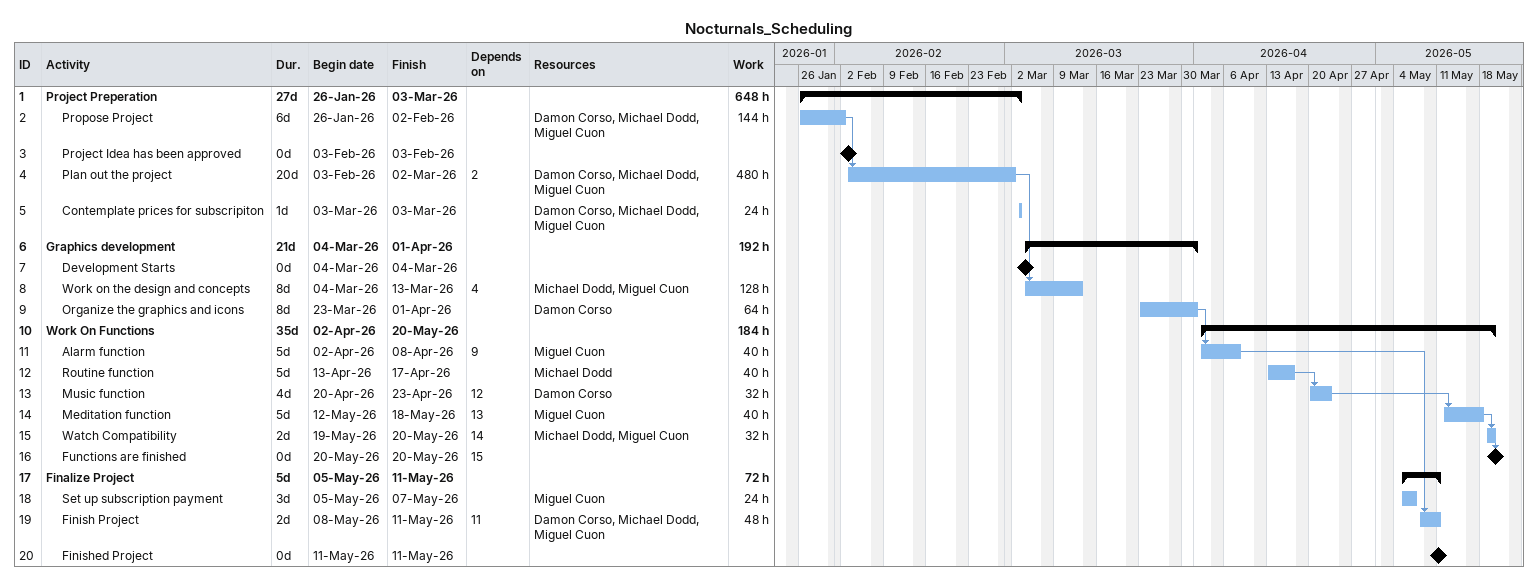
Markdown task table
Nocturnals_Scheduling

| ID | Level | Task | Duration | Start | Finish | Predecessors | Resources | Work (h) |
|---|---|---|---|---|---|---|---|---|
| 1 | 1 | **Project Preperation** | 27d | 2026-01-26 | 2026-03-03 |  |  | 648 |
| 2 | 2 | Propose Project | 6d | 2026-01-26 | 2026-02-02 |  | Damon Corso, Michael Dodd, Miguel Cuon | 144 |
| 3 | 2 | Project Idea has been approved | 0d | 2026-02-03 | 2026-02-03 |  |  |  |
| 4 | 2 | Plan out the project | 20d | 2026-02-03 | 2026-03-02 | 2 | Damon Corso, Michael Dodd, Miguel Cuon | 480 |
| 5 | 2 | Contemplate prices for subscripiton | 1d | 2026-03-03 | 2026-03-03 |  | Damon Corso, Michael Dodd, Miguel Cuon | 24 |
| 6 | 1 | **Graphics development** | 21d | 2026-03-04 | 2026-04-01 |  |  | 192 |
| 7 | 2 | Development Starts | 0d | 2026-03-04 | 2026-03-04 |  |  |  |
| 8 | 2 | Work on the design and concepts | 8d | 2026-03-04 | 2026-03-13 | 4 | Michael Dodd, Miguel Cuon | 128 |
| 9 | 2 | Organize the graphics and icons | 8d | 2026-03-23 | 2026-04-01 |  | Damon Corso | 64 |
| 10 | 1 | **Work On Functions** | 35d | 2026-04-02 | 2026-05-20 |  |  | 184 |
| 11 | 2 | Alarm function | 5d | 2026-04-02 | 2026-04-08 | 9 | Miguel Cuon | 40 |
| 12 | 2 | Routine function | 5d | 2026-04-13 | 2026-04-17 |  | Michael Dodd | 40 |
| 13 | 2 | Music function | 4d | 2026-04-20 | 2026-04-23 | 12 | Damon Corso | 32 |
| 14 | 2 | Meditation function | 5d | 2026-05-12 | 2026-05-18 | 13 | Miguel Cuon | 40 |
| 15 | 2 | Watch Compatibility | 2d | 2026-05-19 | 2026-05-20 | 14 | Michael Dodd, Miguel Cuon | 32 |
| 16 | 2 | Functions are finished | 0d | 2026-05-20 | 2026-05-20 | 15 |  |  |
| 17 | 1 | **Finalize Project** | 5d | 2026-05-05 | 2026-05-11 |  |  | 72 |
| 18 | 2 | Set up subscription payment | 3d | 2026-05-05 | 2026-05-07 |  | Miguel Cuon | 24 |
| 19 | 2 | Finish Project | 2d | 2026-05-08 | 2026-05-11 | 11 | Damon Corso, Michael Dodd, Miguel Cuon | 48 |
| 20 | 2 | Finished Project | 0d | 2026-05-11 | 2026-05-11 |  |  |  |
